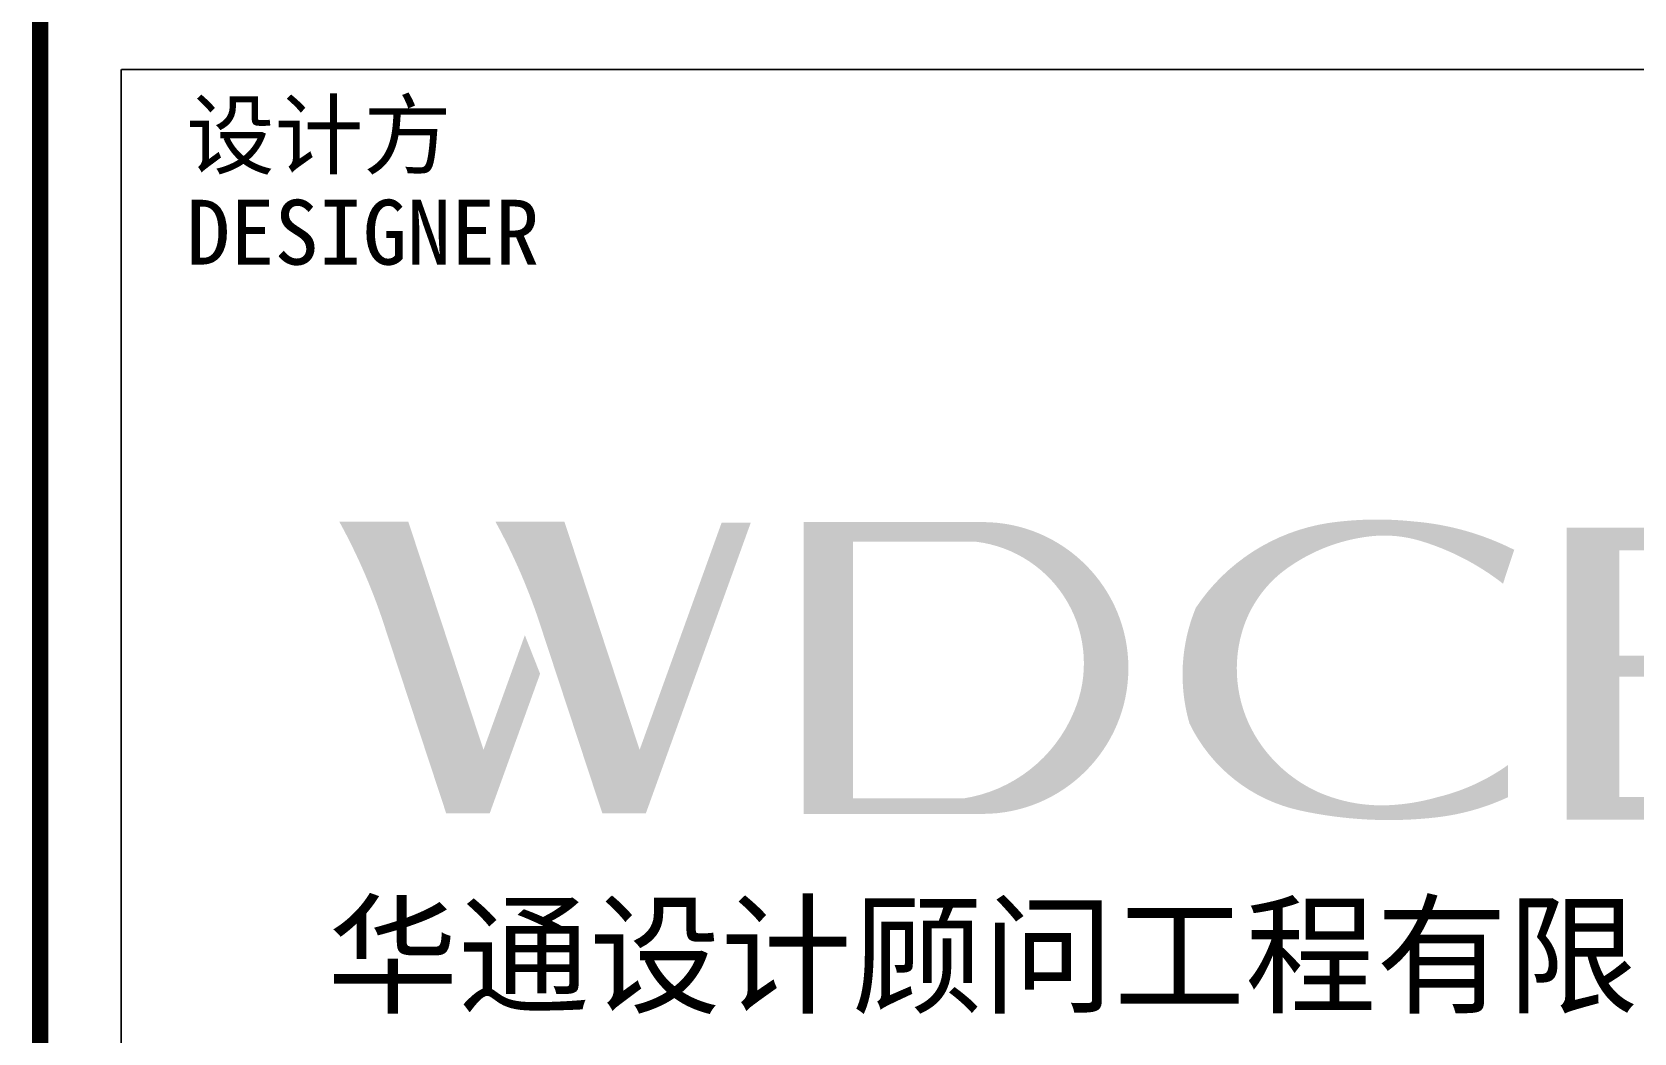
# Model space of a CAD drawing. Extents: x 776418 to 2076422, y -1170708 to 498544.
# Drawn here: x 1006006 to 1010943, y -314579 to -311492 of the extents above; entities that cross this region are included whole.
import ezdxf
from ezdxf.enums import TextEntityAlignment as Align

# ---------------------------------------------------------------- set-up
doc = ezdxf.new("R2010")
doc.units = 0
doc.header["$LTSCALE"] = 1000
doc.header["$MEASUREMENT"] = 0
doc.layers.get('0').update_dxf_attribs({"linetype": 'CONTINUOUS'})
doc.layers.add('SHEET_LINE', color=6, linetype='CONTINUOUS')
doc.layers.add('SHEET_TEXT', color=7, linetype='CONTINUOUS')
doc.styles.add('华文细黑', font='STXIHEI.TTF')

# ---------------------------------------------------------------- blocks, each defined once
blk = doc.blocks.new('A$C69861949')
at = {"ltscale": 0.001}
h = blk.add_hatch(color=1, dxfattribs=at)
edge = h.paths.add_edge_path()
edge.add_line((6.186632639386517, 4.499926466416582), (5.717210168828387, 5.688688986178931))
edge.add_line((5.717210168828387, 5.688688986178931), (4.442634403956617, 2.155369540221727))
edge.add_line((4.442634403956617, 2.155369540221727), (2.125867256472702, 9.187390649677582))
edge.add_line((2.125867256472702, 9.187390649677582), (-3.637978807091713e-12, 9.187390649676672))
edge.add_arc((-16.38275546331533, 0.1897426852392528), 18.69096962339338, 17.587212351094877, 28.776231851589614, ccw=False)
edge.add_line((1.434563268197962, 5.837352682598976), (3.29244523021589, 0.1981734539149329))
edge.add_line((3.29244523021589, 0.1981734539149329), (4.634859520634564, 0.1981734539158424))
edge.add_line((4.634859520634564, 0.1981734539158424), (6.186632639386517, 4.499926466416582))
h = blk.add_hatch(color=256, dxfattribs=at)
edge = h.paths.add_edge_path()
edge.add_line((12.67927107897231, 9.159558703529001), (11.78102581980238, 9.159558703529001))
edge.add_line((11.78102581980238, 9.159558703529001), (9.254401806130772, 2.155369540221727))
edge.add_line((9.254401806130772, 2.155369540221727), (6.937634658645038, 9.187390649677582))
edge.add_line((6.937634658645038, 9.187390649677582), (4.811767402170517, 9.187390649676672))
edge.add_arc((-11.570988061143, 0.1897426852419812), 18.69096962339366, 17.587212351355106, 28.77623185157961, ccw=False)
edge.add_line((6.246330670344832, 5.837352682682649), (8.104212632393683, 0.1981734539149329))
edge.add_line((8.104212632393683, 0.1981734539149329), (9.4466269228069, 0.1981734539149329))
edge.add_line((9.4466269228069, 0.1981734539149329), (12.67927107897231, 9.159558703529001))
h = blk.add_hatch(color=256, dxfattribs=at)
edge = h.paths.add_edge_path(flags=16)
edge.add_line((15.82980980590219, 8.569314142441726), (19.63055726288803, 8.569314142441726))
edge.add_arc((19.16640701542565, 4.819294533918765), 3.778635007052957, -23.14183201365688, 82.94422841377218, ccw=False)
edge.add_arc((18.55575271178714, 5.024223110381172), 4.420992175216627, 278.6849935359396, 337.5263122238354, ccw=False)
edge.add_line((19.2233310028405, 0.6539243747520231), (15.82980980590219, 0.6539243747529326))
edge.add_line((15.82980980590219, 0.6539243747529326), (15.82980980590219, 8.569314142441726))
edge = h.paths.add_edge_path()
edge.add_line((19.81727618613877, 9.177070715168156), (14.31380638035807, 9.177070715168156))
edge.add_line((14.31380638035807, 9.177070715168156), (14.31380638035807, 0.1786420633625312))
edge.add_line((14.31380638035807, 0.1786420633625312), (19.81727618613877, 0.1786420633634407))
edge.add_arc((19.81727618613877, 4.677856389265798), 4.499214325902358, 270, 450)
h = blk.add_hatch(color=256, dxfattribs=at)
edge = h.paths.add_edge_path()
edge.add_arc((32.11844258874225, 5.2944321497489), 4.852220594071865, 246.0392734246348, 272.6901587606656)
edge.add_arc((32.03986855943003, 6.925653806217269), 6.485332713471919, 272.7071765136122, 286.0207645416936)
edge.add_arc((32.37989125128479, 6.768851084544622), 6.247216378538588, 283.4193957732734, 305.5300438974241)
edge.add_line((36.01033466525951, 1.684798262414915), (36.01033466525951, 0.6922001361454022))
edge.add_arc((32.98795679629984, 7.196872738870297), 7.172554192992691, 276.4265994638416, 294.9218048639394, ccw=False)
edge.add_arc((32.34760129953793, 12.88194357499833), 12.89357556806468, 257.717757348371, 276.426599463869, ccw=False)
edge.add_arc((30.65874042581891, 5.124578140334961), 4.954496935271037, 205.7856088828584, 257.7177573483759, ccw=False)
edge.add_arc((31.39649391498642, 4.471299122985329), 5.411528823203659, 157.6279349355657, 196.1138353179531, ccw=False)
edge.add_arc((31.40116332161051, 3.209159878373612), 6.010302524985462, 98.75610046015322, 146.4478006582644, ccw=False)
edge.add_arc((31.98192438086335, -1.338868278689006), 10.59439430561454, 83.9971363546212, 98.11604897448439, ccw=False)
edge.add_arc((32.42331486085641, 0.8487076650353629), 8.375291868788848, 63.157972388296514, 85.43525870611887, ccw=False)
edge.add_line((36.20502839739129, 8.321602459891437), (35.86110508627826, 7.277715035159417))
edge.add_arc((31.05703492401881, 1.122977031696792), 7.807681475007715, 52.02624302658943, 73.215547450911)
edge.add_arc((32.2023168162068, 4.92005714294919), 3.841639621491435, 73.2155474509136, 96.60397704245582)
edge.add_arc((32.38914080077666, 3.306365669614024), 5.466109803527778, 96.60397704245845, 125.5499734549686)
edge.add_arc((31.34947185219607, 4.761241982228967), 3.677932908572929, 125.549973454985, 164.0300041271467)
edge.add_arc((31.71316356238822, 4.657161146039471), 4.056224437059615, 164.0300041271247, 213.6256556622332)
edge.add_arc((31.97743416680532, 4.832913382105289), 4.373600871032115, 213.6256627082516, 245.2719532317682)
blk.add_hatch(color=256, dxfattribs=at).paths.add_polyline_path([(45.64967972177328, 5.062021770840147), (39.44482934627013, 5.062021770841056), (39.44482934626831, 8.301871543219022), (46.09407013971031, 8.301871543219022), (46.09407013971031, 9.005600181435511), (37.82154538495524, 9.005600181435511), (37.82154538495524, -3.260356606915593e-07), (46.09407013970849, -3.260356606915593e-07), (46.09407013970849, 0.7037283121808287), (39.44482934626831, 0.7037283121808287), (39.44482934626831, 4.412508814344619), (45.64967972177328, 4.412508814344619)])
blk = doc.blocks.new('A$C51FB5BAD')
at = {"layer": 'SHEET_LINE', "const_width": 50}
blk.add_lwpolyline([(-6500, -57400), (0, -57400), (0, -6150), (-6500, -6150)], close=True, dxfattribs=at)
at = {"layer": 'SHEET_LINE', "const_width": 4.999999999999995}
for points in [[(-6250, -15739.90927883727), (-6250, -33442.5692015125)], [(-6250, -15739.90927883727), (-250, -15739.90927883727)]]:
    blk.add_lwpolyline(points, dxfattribs=at)
at = {"layer": 'SHEET_TEXT', "ltscale": 0.001, "xscale": 100, "yscale": 100, "zscale": 100}
blk.add_blockref('A$C69861949', (-5577.990516421385, -18053.40671233064), dxfattribs=at)
at = {"layer": 'SHEET_TEXT', "color": 6, "style": '华文细黑'}
for s, p in [('设计方', (-6050, -15841.92941826768)), ('DESIGNER', (-6050, -16141.92941826768))]:
    blk.add_text(s, height=199.9999999999999, dxfattribs=at).set_placement(p, align=Align.TOP_LEFT)
at = {"layer": 'SHEET_TEXT', "style": '华文细黑'}
blk.add_text('华通设计顾问工程有限公司', height=296.2338064533867, dxfattribs=at).set_placement((-5615.120951270685, -18619.10361824185))

msp = doc.modelspace()

# ---------------------------------------------------------------- block references
msp.add_blockref('A$C51FB5BAD', (1012531.463951987, -295867.7200902284))

doc.saveas('drawing.dxf')
